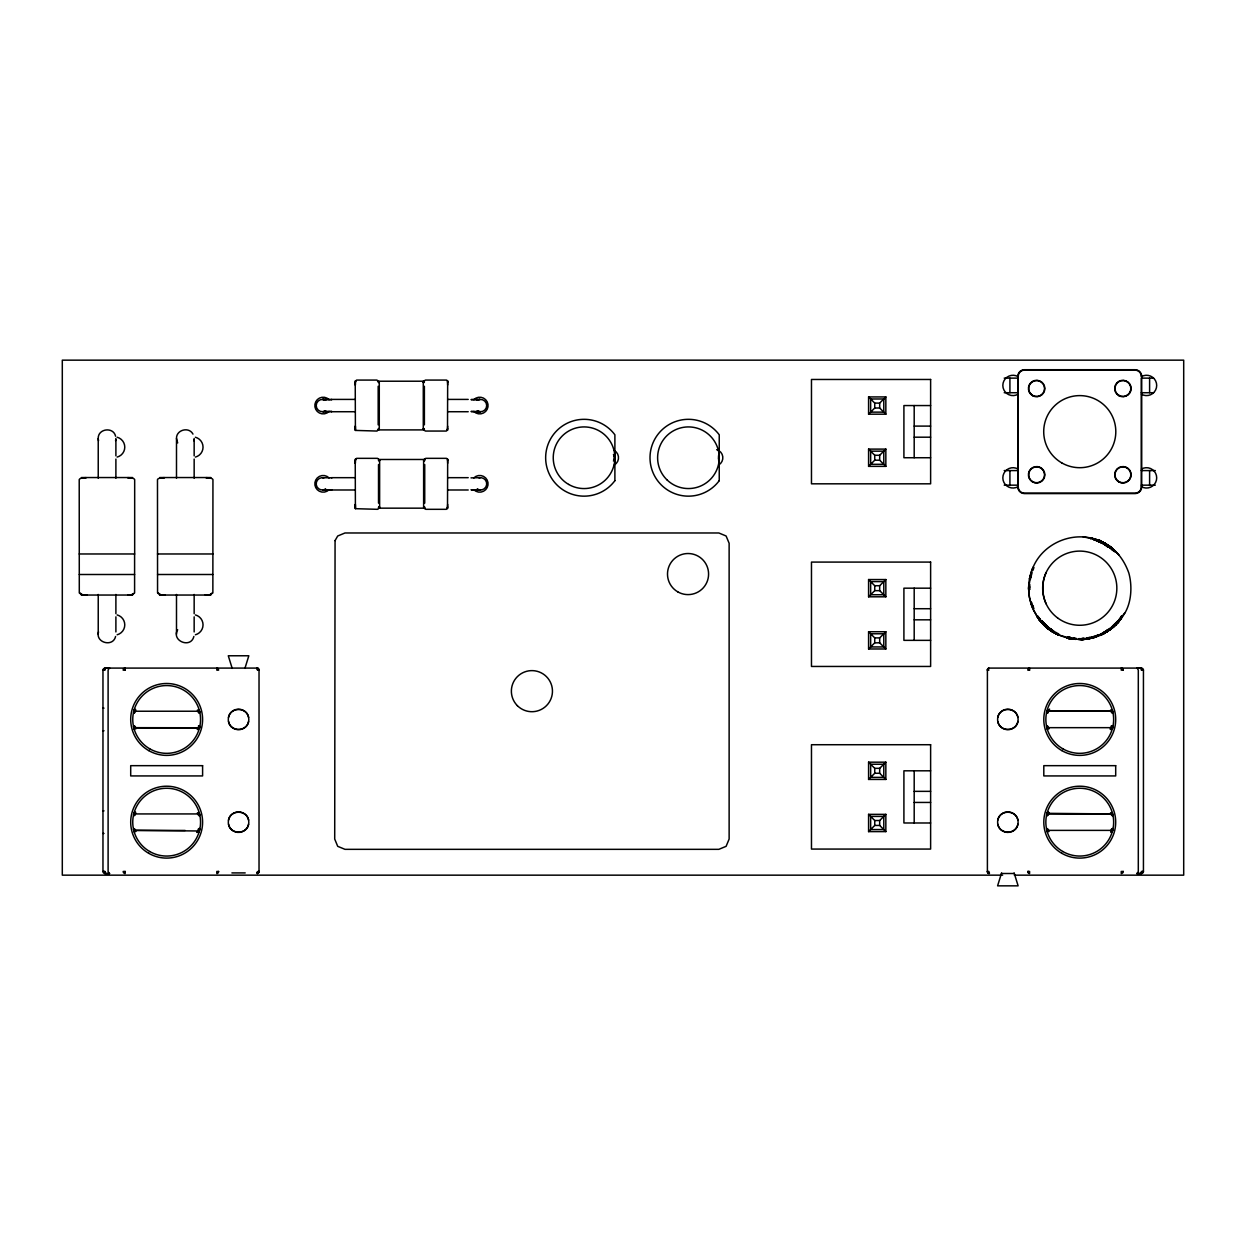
<?xml version="1.0" encoding="UTF-8"?>
<svg xmlns="http://www.w3.org/2000/svg" width="1246" height="1246" viewBox="0 0 1246 1246"><rect width="100%" height="100%" fill="white"/><g stroke="black" fill="none" stroke-linecap="round" stroke-linejoin="round"><path stroke-width="1.5" d="M1105.514 543.754L1099.221 540.655L1111.105 547.508L1099.112 540.608L1113.628 549.579L1112.88 550.296L1111.884 548.115L1111.245 548.91M1104.61 544.424L1107.196 544.767L1104.501 544.362C1108.364 549.268 1113.285 546.246 1107.118 545.935L1107.834 546.418L1106.168 544.128L1099.128 541.169M1074.597 639.276L1068.788 637.298M1040.145 620.056L1039.366 619.901C1036.283 615.851 1047.621 630.788 1049.303 628.887L1049.942 628.732M1033.946 608.531L1033.012 608.951C1027.187 595.837 1027.202 580.371 1033.074 567.273L1034.009 567.693M1029.819 584.608L1029.632 588.112L1028.604 588.112L1029.414 597.255L1031.844 606.101A51.148 51.148 0 0 0 1033.012 608.951M1030.38 579.53L1030.582 576.088L1028.604 588.112M1033.401 566.556C1042.84 545 1068.227 532.836 1091.029 538.07A51.351 51.351 0 0 1 1110.856 547.306L1096.48 539.627L1098.349 541.418M1076.357 638.388L1075.5 639.354L1075.205 638.31L1075.5 639.354M259.028 871.998L259.028 669.616M987.393 669.616L987.393 871.998M1045.316 626.255L1046.78 626.878L1042.341 623.358L1053.275 632.174L1040.831 621.676L1039.211 619.698L1039.616 618.546L1038.759 619.106M1030.504 578.175L1030.754 575.434L1029.445 578.969L1031.906 570.123A51.148 51.148 0 0 1 1033.074 567.273M1106.619 545.016L1105.218 543.583M378.379 382.397L377.055 380.077L356.512 380.077L355.235 382.366L355.406 430.415L377.055 431.054L378.379 428.717M379.625 460.631L378.722 459.244C378.208 463.278 379.547 458.403 377.398 458.341L356.512 458.341L355.235 460.631L355.406 508.68L377.398 509.318C379.547 509.256 378.208 504.381 378.722 508.415L379.625 507.029M423.282 428.764L424.185 430.15C424.699 426.116 423.344 430.991 425.509 431.054L446.395 431.054L447.672 428.764M423.624 507.792L423.952 506.67L424.528 508.415C425.042 504.381 423.702 509.256 425.852 509.318L446.395 509.318L447.672 507.029M1074.395 639.26L1074.504 638.232C1074.41 640.631 1065.128 637.173 1070.688 638.731L1070.906 637.718L1068.866 637.313L1068.632 638.31L1070.688 638.731L1069.769 638.03L1070.719 637.687L1071.669 638.902L1074.55 639.276L1074.566 638.248M355.406 426.163L355.406 430.415L355.235 426.163M355.406 504.428L355.406 508.68L355.235 504.428M447.672 384.967L447.501 380.7L446.395 380.077L425.509 380.077C423.344 380.139 424.699 385.014 424.185 380.965L423.282 382.366M447.672 463.232L447.501 458.98L446.395 458.341L425.852 458.341C423.702 458.403 425.042 463.278 424.528 459.244L423.952 460.973L423.624 459.867M1075.111 639.323L1085.219 638.731M1073.195 639.12L1067.682 637.563L1074.457 639.26L1067.729 638.108M1072.915 638.559L1074.457 639.26L1073.678 638.139L1073.631 639.167L1068.18 638.217L1069.099 637.376L1074.457 639.26L1067.355 638.014L1073.273 639.12L1073.398 638.108L1073.663 639.167L1074.254 638.201M1112.647 548.738L1112.694 550.125L1111.853 548.754M1045.55 626.489L1040.831 621.676L1041.609 621.006L1042.295 623.312C1046.92 627.548 1043.587 625.757 1042.777 622.33M1118.597 621.785L1120.497 618.592L1119.593 619.76C1131.259 608.671 1133.003 588.003 1128.814 572.973C1125.761 564.422 1121.042 556.292 1114.267 550.156C1111.946 548.131 1111.541 547.804 1114.064 549.969M98.232 478.23L98.232 438.514C97.78 428.577 113.448 426.506 115.582 436.225M115.582 440.804L115.894 438.514M115.582 636.472C113.075 647.531 95.179 642.749 98.527 631.893M176.496 478.23L176.496 438.514C176.107 429.839 188.971 426.381 192.974 434.106M193.862 440.804L194.158 438.514M193.862 636.472C190.809 649.01 170.967 640.787 177.68 629.76M104.181 669.149L105.022 668.37L103.994 670.146M1142.224 872.449L1141.383 873.244L1142.411 871.452M1047.247 627.922C1054.583 633.965 1063.679 637.469 1072.977 639.089L1058.29 634.837L1047.154 627.859L1049.101 629.386L1049.786 628.623L1053.259 632.174L1040.831 621.676L1053.259 632.174L1048.665 629.059M1100.14 541.605L1097.087 540.935C1097.305 537.509 1103.769 544.175 1110.856 547.306L1109.236 546.122L1109.61 547.664L1109.75 546.496L1107.383 544.891L1104.361 544.268L1104.859 543.381L1110.856 547.306L1105.124 543.521L1103.131 543.614M1107.289 544.829L1107.336 546.075L1106.682 544.455L1104.127 542.976L1103.349 543.723M1070.532 638.7L1070.672 637.687L1068.211 637.703L1074.457 639.26L1067.448 638.045L1067.697 637.049L1067.838 638.139L1071.124 637.765L1067.978 638.17L1068.211 637.173L1070.719 638.731L1069.769 638.03L1070.719 637.687M1072.323 638.996L1069.021 637.345L1067.448 638.045L1071.077 637.75M988.343 670.146L988.53 669.149M355.406 384.952L355.406 380.7L355.235 384.967M355.406 463.216L355.406 458.98L355.235 463.232M447.672 381.214L447.501 430.415L447.672 426.163M447.672 459.478L447.501 508.68L447.672 504.428M1072.681 639.042L1067.448 638.045L1069.987 638.606L1069.348 637.422L1069.13 638.419L1074.457 639.26A51.351 51.351 0 0 1 1067.448 638.045L1070.252 638.653M1049.288 628.249L1052.231 630.928L1045.846 626.754L1046.11 625.601L1038.634 618.951L1040.099 619.169L1039.46 618.327M1072.931 639.089L1067.448 638.045L1068.803 638.357L1069.021 637.345L1071.202 638.295L1067.448 638.045L1074.457 639.26L1067.448 638.045L1070.719 638.731M1074.068 639.214L1069.629 638.528L1069.753 637.5L1070.797 638.232M1068.881 638.373L1068.554 637.781M83.825 477.825C91.145 477.701 79.76 477.093 79.214 479.601L79.292 592.987L81.815 594.778L87.018 594.778M162.089 477.825C169.409 477.701 158.024 477.093 157.479 479.601L157.557 592.987L160.08 594.778L165.282 594.778M1090.795 539.082L1091.029 538.07L1095.063 539.16L1105.7 543.863M1051.328 629.713L1053.291 631.597L1046.001 626.878L1043.478 624.526L1043.852 623.452L1048.914 627.953M133.758 711.264C134.272 717.244 137.699 704.66 133.758 711.264L133.961 710.485M133.758 813.981C134.272 819.961 137.699 807.377 133.758 813.981L133.961 813.186M135.207 727.804L198.862 727.898C201.618 729.128 196.697 722.384 199.142 728.287L197.351 729.549L198.659 727.773L135.113 727.664L134.132 728.972L135.876 728.801C135.534 724.783 132.497 725.172 134.132 728.972M199.547 830.334C200.372 826.503 196.712 829.618 198.316 831.378L196.79 832.421L199.189 831.689L198.862 830.272L199.344 831.129M1111.292 711.232L1047.559 710.983C1044.802 709.768 1049.708 716.512 1047.279 710.609L1049.615 709.176L1047.761 711.123L1111.292 711.232L1112.289 709.909L1110.529 710.095C1111.214 713.678 1113.722 713.989 1112.289 709.909M1046.858 813.981C1046.656 817.719 1048.353 814.9 1048.976 812.813L1047.232 812.626L1047.559 814.043L1047.076 813.186M1112.647 727.633C1114.111 725.421 1109.875 724.705 1111.292 727.664C1108.099 730.187 1112.553 730.094 1112.647 727.633L1112.444 728.412M1112.647 830.334C1112.133 824.354 1108.706 836.938 1112.647 830.334L1112.444 831.129M228.485 717.447C230.105 706.903 247.004 706.903 248.624 717.447M248.624 721.45C247.004 731.994 230.105 731.994 228.485 721.45M228.485 820.148C230.105 809.604 247.004 809.604 248.624 820.148M248.624 824.167C247.004 834.711 230.105 834.711 228.485 824.167M997.781 717.447C999.417 706.903 1016.3 706.903 1017.935 717.447M1017.935 721.45C1016.3 731.994 999.417 731.994 997.781 721.45M997.781 820.148C999.417 809.604 1016.3 809.604 1017.935 820.148M1017.935 824.167C1016.3 834.711 999.417 834.711 997.781 824.167M1030.754 577.677L1032.109 572.599M1093.739 539.83L1095.063 539.16M379.282 381.603L378.955 382.709L378.379 380.965M379.298 460.973L379.625 459.867M423.282 429.527L423.609 428.406M134.132 831.689C132.699 827.624 135.207 827.92 135.876 831.503L134.132 831.689L135.113 830.381L199.142 830.989M199.189 709.909C200.606 713.989 198.098 713.678 197.429 710.095L199.189 709.909L198.192 711.232L135.113 711.232L134.132 709.909M199.189 812.626C200.606 816.691 198.098 816.379 197.429 812.813L199.189 812.626L198.192 813.934L135.113 813.934L134.132 812.626M1047.232 728.972C1045.799 724.907 1048.307 725.219 1048.976 728.801L1047.232 728.972L1048.213 727.664L1111.292 727.664L1112.289 728.972M1047.232 831.689C1045.799 827.624 1048.307 827.92 1048.976 831.503L1047.232 831.689L1048.213 830.381L1111.292 830.381L1112.289 831.689M1112.289 812.626C1113.722 816.691 1111.214 816.379 1110.529 812.813L1112.289 812.626L1111.292 813.934L1047.279 813.327M244.917 668.37L248.826 655.77L228.283 655.77L232.192 668.37M245.197 872.916L231.912 872.916M988.53 872.449L989.371 873.244L988.841 871.452L987.315 871.452A2.056 2.056 0 0 0 989.371 873.508L989.371 872.916M1001.597 872.916L997.594 885.844L1018.122 885.844L1014.119 872.916M1053.259 632.174L1051.858 631.301L1052.294 630.351L1049.475 629.666L1058.29 634.837A51.351 51.351 0 0 1 1040.831 621.676L1043.696 623.28M1045.877 626.769L1047.247 626.598L1046.329 625.804L1046.5 627.314L1043.837 623.436L1042.871 623.919L1050.627 630.476M1046.142 572.506C1041.703 582.412 1041.703 593.953 1046.142 603.858M1112.943 626.022L1112.257 627.268C1114.236 627.968 1115.341 623.483 1113.706 626.022L1115.622 624.947M1079.161 638.513L1079.301 639.541L1083.086 639.432L1083.49 638.373L1086.294 639.12L1083.459 639.4M1110.108 548.038L1109.672 547.072L1113.021 549.05L1112.616 550.062L1111.821 549.393M1109.75 546.496L1110.856 547.306C1107.678 546.838 1101.075 538.957 1098.302 541.387L1096.496 540.717L1101.869 542.976L1102.321 542.057L1110.529 547.072M1096.48 539.627L1099.424 540.748L1097.103 540.935L1098.676 540.437L1099.393 541.839A50.323 50.323 0 0 1 1104.205 544.191M133.618 593.532L131.313 594.778M1102.056 633.295L1102.57 634.198L1106.946 631.753L1090.437 638.419L1103.754 633.591L1112.507 627.735L1119.92 620.181M1099.439 540.748L1099.237 541.776L1099.143 540.624M1099.237 541.776L1098.676 540.437L1096.698 540.78M1099.393 541.839L1099.797 540.889L1102.694 542.228L1096.901 539.767M1113.021 549.05L1113.317 550.685L1115.746 551.542M1110.342 629.432L1113.597 626.816L1114.173 624.9L1113.535 625.492M1100.639 542.384L1101.059 541.449L1102.694 542.228L1091.029 538.07L1100.732 541.309L1104.875 543.396L1104.875 544.564M1103.94 633.482L1103.458 632.579L1104.486 632.61L1103.177 633.311L1103.94 633.482L1107.118 631.644L1115.45 625.103M1108.13 545.39L1102.227 542.01L1101.775 542.929L1101.262 541.543L1100.825 542.477L1101.729 542.337L1100.187 541.06M1046.5 627.314L1044.304 625.336L1044.833 624.433M1101.402 541.605L1100.732 541.87M1056.016 632.547L1055.518 633.466L1049.724 629.837L1040.831 621.676L1045.643 626.567L1047.247 626.598L1046.609 627.408L1044.724 624.324M1096.838 539.752C1100.545 538.49 1107.118 547.975 1105.591 543.801L1104.268 543.645M1124.795 612.845L1116.136 624.417M1067.947 638.154L1068.507 637.236M1049.194 628.171L1051.017 629.495L1050.44 630.351L1053.15 632.111L1053.431 631.068M1068.632 638.31L1067.448 638.045L1069.753 638.559L1070.127 637.578L1069.925 638.591L1070.61 637.672L1069.38 638.482M1053.057 632.049L1053.727 631.255M1053.072 630.85L1052.917 631.971L1041.345 622.284M1051.795 631.255L1052.356 630.398L1051.281 630.912L1044.973 625.959C1047.59 624.744 1042.684 623.483 1041.609 621.006L1046.92 627.673L1041.609 621.006L1046.344 625.523L1043.696 623.296L1042.964 624.012L1050.144 630.149L1051.017 629.495M1055.113 633.233L1044.755 625.056L1046.92 627.673L1045.207 624.776L1047.87 627.034A50.323 50.323 0 0 1 1041.609 621.006L1047.59 626.878L1042.45 623.467L1039.071 619.527L1039.678 618.608M1121.743 615.929L1120.746 617.377M1122.35 616.879L1121.68 616.022L1120.917 617.159M1050.487 630.383L1052.559 630.523M1052.029 631.41L1051.048 630.772L1052.045 630.196M1120.497 617.72L1121.307 618.374L1122.444 616.723M208.347 477.825C201.011 477.701 212.412 477.093 212.941 479.601L212.864 592.987L209.577 594.778M1091.917 637.018L1092.228 637.999L1097.025 636.55L1093.007 637.267L1093.723 637.594M1120.979 617.05L1121.54 616.225L1120.933 617.113M1069.644 638.528L1071.155 637.765M1113.021 550.42L1114.173 550.062M1122.179 617.128L1119.593 619.76L1119.998 618.405M1109.688 547.726L1110.295 546.901M1109.563 547.633L1110.17 546.807M1121.275 618.405L1117.491 623.016M1058.726 633.903A50.323 50.323 0 0 1 1049.475 628.373L1050.082 630.087L1051.281 630.928L1051.951 630.133M1083.086 639.432L1094.923 636.706M1049.989 628.763L1051.11 629.557L1048.711 628.436M1120.372 619.605L1119.92 618.499M1119.562 618.982L1120.808 619.044L1119.983 618.421L1119.126 619.527L1119.936 620.165M1048.151 628.654L1048.213 627.392L1047.559 628.186L1051.017 630.741M1051.406 629.76L1050.362 630.289L1047.746 628.342L1052.963 631.987L1048.073 628.591L1048.711 627.797L1045.394 626.349L1046.811 626.909M1052.963 631.987L1047.652 628.264L1048.307 627.47M1118.892 621.427L1120.232 619.792L1119.126 619.527M1112.008 548.209L1111.354 549.003L1110.264 548.147M1111.51 549.128L1112.164 548.333M1118.347 620.492L1119.406 620.82M1113.192 549.206L1111.993 549.533L1112.834 548.91M1117.802 621.115L1116.899 622.143M1117.21 623.327L1118.986 621.318L1118.254 620.601L1112.725 626.006M1115.232 625.305L1118.005 622.455L1117.226 621.77M1116.618 623.935L1118.005 622.455M1044.304 625.336L1045.02 624.604L1043.416 623.732L1044.755 625.757M868.587 414.186L874.739 408.018L879.676 408.018L885.844 414.186L868.587 414.186L868.587 396.929L885.844 396.929L885.844 414.186M879.676 408.018L879.676 403.097L885.844 396.929M868.587 466.362L874.739 460.21L874.739 455.273L868.587 449.105L868.587 466.362L885.844 466.362L885.844 449.105L868.587 449.105M885.844 466.362L879.676 460.21L879.676 455.273L885.844 449.105M868.587 596.803L874.739 590.651L879.676 590.651L885.844 596.803L868.587 596.803L868.587 579.546L885.844 579.546L885.844 596.803M879.676 590.651L879.676 585.713L885.844 579.546M868.587 648.979L874.739 642.827L874.739 637.89L868.587 631.738L868.587 648.979L885.844 648.979L885.844 631.738L868.587 631.738M874.739 637.89L879.676 637.89L885.844 631.738M868.587 779.435L874.739 773.268L879.676 773.268L885.844 779.435L868.587 779.435L868.587 762.178L885.844 762.178L885.844 779.435M868.587 762.178L874.739 768.33L879.676 768.33L885.844 762.178M868.587 831.612L874.739 825.444L879.676 825.444L885.844 831.612L868.587 831.612L868.587 814.354L885.844 814.354L885.844 831.612M868.587 814.354L874.739 820.507L879.676 820.507L885.844 814.354M1115.497 623.607L1114.672 624.433M1115.419 623.685L1114.625 624.464L1115.684 624.885M1111.339 627.361L1118.254 620.601M1042.481 623.498L1043.603 623.187L1040.831 621.676L1046.11 625.601L1041.609 621.006L1043.478 623.016M1047.247 626.598L1045.643 626.567L1040.831 621.676L1042.201 623.218L1043.229 622.798L1042.45 623.467L1041.578 622.517L1042.31 621.801M1109.999 628.405L1110.591 629.261L1116.323 624.246M1081.217 638.482L1081.294 639.51L1084.394 639.323L1094.642 637.329L1084.97 639.276L1084.861 638.248M1105.093 631.551L1107.756 629.993L1108.333 630.85L1102.897 634.027L1111.603 628.467L1119.033 621.271L1112.024 628.14L1103.099 633.934L1111.697 628.389L1119.033 621.271L1111.993 628.155L1116.042 624.526M1114.236 624.838L1113.441 625.57M1114.08 624.978L1113.285 625.71M1114.812 625.71L1112.273 627.268L1112.912 626.037L1113.597 626.816M1041.282 622.206L1042.45 621.972M1040.924 621.801L1041.874 621.318M1082.852 639.447L1082.79 638.419L1082.852 639.447L1083.708 638.871L1082.79 638.419L1082.852 639.447L1084.222 638.824M1113.239 627.127L1112.912 626.037L1111.821 628.296M1112.912 626.037L1111.853 626.94L1112.88 627.423M109.134 668.245L108.106 670.146L108.106 871.452L109.134 873.353M1137.287 873.353L1138.299 871.452L1138.299 670.146L1137.287 668.245M1039.896 620.555L1040.69 619.916M1039.366 619.901L1040.176 619.278M1111.152 628.825L1111.385 627.33M1038.93 619.34L1039.756 618.717M1107.959 631.099L1110.684 629.183L1101.822 634.557M1102.959 633.996L1094.113 636.426L1094.409 637.407L1110.684 629.183M1039.071 619.527L1033.401 609.792L1037.451 617.284L1038.65 617.222M1108.099 631.006L1109.454 630.087M1106.495 630.554L1109.734 628.42M1072.401 638.497L1071.731 638.902L1073.554 639.167M1105.186 631.504L1107.756 629.993M1052.325 631.582L1053.322 631.006M378.379 430.15L378.955 428.406L379.282 429.527M1099.533 635.569L1105.295 632.734M104.181 872.449L105.022 871.998L103.994 871.452L105.022 873.244L103.994 871.452M1142.224 669.149L1141.383 669.616L1142.411 670.146L1141.383 668.37L1142.411 670.146M1103.987 632.298L1104.563 633.139M1103.255 632.688L1104.081 632.252L1102.85 632.906M127.793 594.981L132.076 594.778L134.599 592.987L134.599 553.972M325.767 410.9A6.168 5.95 -90 0 1 324.318 411.507L331.919 411.507L322.792 411.725L323.96 411.507M325.767 489.164A6.168 5.95 -90 0 1 324.318 489.771L331.919 489.771L322.792 489.99L323.96 489.771M470.988 477.872L480.115 477.67L478.947 477.872A6.168 6.168 0 0 1 486.656 484.632A6.168 6.168 0 0 1 477.452 489.164M1102.726 634.121L1099.922 635.413M1094.409 637.407L1103.317 633.809M1099.813 635.46L1102.57 634.198L1100.919 634.977M1043.369 622.953L1042.357 623.374L1040.831 621.676L1048.073 628.591M1096.994 635.46L1097.975 635.102L1096.869 635.507M258.062 873.244L257.501 873.446A2.056 1.776 -90 0 0 258.81 871.452M988.343 668.37L988.903 668.168A2.056 1.776 -90 0 0 987.595 670.146M1092.773 636.799L1094.113 636.426M1114.516 551.776L1114.5 550.358L1113.239 550.607L1114.173 551.448M1101.059 542.01L1101.511 542.789L1102.087 541.932L1101.153 541.496M1112.086 549.611L1112.88 550.296M1092.275 637.983L1088.957 638.7M1101.293 542.695L1101.729 541.761L1108.27 545.468L1108.099 546.589L1109.236 546.137M478.947 399.608L480.115 399.405L470.988 399.608L478.573 399.608A6.168 5.95 -90 0 0 477.14 400.231M1103.535 543.832L1105.124 543.521L1108.317 546.122M1086.512 637.968L1090.515 637.345L1088.786 637.687L1090.281 638.45M1084.97 639.276L1091.652 638.139L1091.418 637.142M1085.609 639.198L1089.097 638.684M1087.633 638.933L1083.241 639.416L1087.493 638.949M1084.441 639.323L1085.266 639.245M1031.813 602.815L1031.096 603.936L1031.065 602.083L1033.417 607.098M1039.117 617.86L1036.921 616.521M1111.65 627.782L1112.507 627.735M1099.704 541.418L1100.857 541.356M1048.275 628.763L1050.285 628.981M1082.618 639.463L1080.609 639.525L1082.135 639.478L1082.089 638.45L1082.618 639.463L1078.055 639.51M1094.471 538.973L1103.037 542.415L1110.856 547.306L1105.638 544.424L1106.152 545.327M109.757 668.09L105.022 668.168A2.056 2.056 0 0 0 102.966 670.146L102.966 871.452A2.056 2.056 0 0 0 105.022 873.508L109.757 873.508L105.022 873.446M1141.383 873.446L1136.648 873.508L1141.383 873.508A2.056 2.056 0 0 0 1143.439 871.452L1143.439 670.146A2.056 2.056 0 0 0 1141.383 668.09L989.371 668.09A2.056 2.056 0 0 0 987.315 670.146L988.841 670.146M1004.214 378.13L1018.231 378.13L1018.231 487.015A6.168 6.168 0 0 0 1024.399 493.167L1135.122 493.167A6.168 6.168 0 0 0 1141.274 487.015L1141.274 378.13L1153.578 378.13M1004.214 392.724L1018.231 392.724M1141.274 392.724L1153.578 392.724M331.498 399.405L355.235 399.405M447.672 399.405L468.216 399.405M868.587 396.929L874.739 403.097L879.676 403.097M930.622 405.557L903.911 405.557L903.911 457.734L930.622 457.734M331.498 411.725L355.235 411.725M447.672 411.725L468.216 411.725M914.19 426.101L930.622 426.101M914.19 437.19L930.622 437.19M874.739 455.273L879.676 455.273M874.739 460.21L879.676 460.21M1004.214 470.583L1018.231 470.583M1141.274 470.583L1155.307 470.583M81.379 477.545L132.621 477.545M159.644 477.545L210.886 477.545M331.498 477.67L355.235 477.67M447.672 477.67L468.216 477.67M130.082 477.825C122.747 477.701 134.132 477.093 134.677 479.601L134.677 553.972L79.214 553.972M1004.214 485.161L1018.231 485.161M1141.274 485.161L1155.307 485.161M331.498 489.99L355.235 489.99M447.672 489.99L468.216 489.99M157.479 553.972L212.941 553.972M79.292 574.499L134.599 574.499M157.557 574.499L212.864 574.499M868.587 579.546L874.739 585.713L879.676 585.713M930.622 588.174L903.911 588.174L903.911 640.351L930.622 640.351M205.154 594.778L210.34 594.778L212.256 592.987M81.27 595.043L132.621 595.043M159.535 595.043L210.886 595.043M914.19 608.718L930.622 608.718M914.19 619.823L930.622 619.823M874.739 642.827L879.676 642.827L885.844 648.979M258.498 670.146L259.09 670.146A2.056 2.056 0 0 0 257.034 668.09L105.022 668.09L105.022 670.146L102.966 670.146M257.034 668.37L257.579 670.146L257.034 668.09M1143.439 670.146L1141.383 670.146L1141.383 668.09L1136.648 668.09M102.966 708.149L103.994 708.149M102.966 730.748L103.994 730.748M930.622 770.807L903.911 770.807L903.911 822.983L930.622 822.983M914.19 791.35L930.622 791.35M914.19 802.44L930.622 802.44M102.966 810.866L103.994 810.866M102.966 833.449L103.994 833.449M102.966 871.452L105.022 871.452L105.022 873.508M258.498 871.452L259.09 871.452A2.056 2.056 0 0 1 257.034 873.508L257.034 872.916M1143.439 871.452L1141.383 871.452L1141.383 873.508M1001.41 873.508L1014.306 873.508M1002.641 875.159L62.3 875.159L62.3 360.156L1183.7 360.156L1183.7 875.159L1014.322 875.159M1111.292 813.934L1048.213 814.012M135.113 830.381L185.171 830.459M1044.444 624.044L1043.727 624.776L1049.288 629.51M331.919 477.872L322.371 477.67M1107.523 546.2L1108.27 545.468L1106.728 545.078L1107.959 545.265M1046.858 711.264L1047.076 710.485M199.547 727.633L199.344 728.412M480.535 411.725L470.988 411.507L480.115 411.725L478.573 411.507A6.168 5.95 -90 0 1 477.14 410.9M322.371 399.405L331.919 399.608L322.792 399.405L324.318 399.608A6.168 5.95 -90 0 1 325.767 400.231M480.535 489.99L470.988 489.771L480.115 489.99L478.573 489.771A6.168 5.95 -90 0 1 477.14 489.164M1107.819 546.402L1107.476 544.954L1104.548 544.377L1105.918 545.187M1072.105 638.964L1074.457 639.26L1069.769 638.559L1073.273 639.12M1071.342 638.84L1074.457 639.26L1069.987 638.606M1083.241 536.948L1093.365 538.661M1069.239 637.391L1068.679 637.282A50.323 50.323 0 0 0 1071.498 637.827M1067.448 638.045L1070.252 637.609L1067.448 638.045L1069.38 638.482L1069.037 637.36M1043.354 624.402L1045.955 625.461M1091.029 538.07L1104.704 543.287L1108.27 546.714L1108.893 545.888L1103.177 542.477L1108.317 546.745L1108.862 545.873L1104.548 544.377M988.343 873.244L988.903 873.446A2.056 1.776 -90 0 1 987.595 871.452M258.062 668.37L257.501 668.168A2.056 1.776 -90 0 1 258.81 670.146M1096.636 539.674L1098.053 540.188C1098.458 542.228 1095.919 540.188 1098.723 541.558M1098.707 541.558L1097.165 540.966M1097.072 540.92L1098.1 541.309M1097.57 540.016L1097.617 541.122L1097.492 539.985L1099.097 540.608L1098.583 541.496A50.323 50.323 0 0 0 1093.895 539.876M1094.175 538.895L1102.897 542.337M1099.797 540.889L1102.694 542.228M1100.436 542.29L1101.822 542.945L1101.308 542.135M1101.947 541.87L1110.856 547.306L1107.865 545.203M1054.583 632.937L1058.29 634.837L1051.858 631.301M1103.38 542.586L1110.856 547.306L1109.189 546.091M1103.645 542.711L1106.666 544.44M1106.682 544.455L1104.127 542.976L1110.856 547.306M1106.168 544.128L1107.024 544.658M1102.57 543.318L1105.638 545.25M1047.279 710.609L1048.213 711.232M198.192 727.664L199.142 728.287M1049.739 628.42L1052.808 630.445M1047.575 628.202L1055.378 633.389M1108.005 546.527L1106.822 545.748L1107.383 544.891M1049.786 628.623L1050.985 629.479M1097.57 540.562L1096.184 539.518L1100.732 541.309L1099.361 541.278L1100.218 542.197M160.843 594.778L158.18 592.987M82.579 594.778L79.915 592.987M1043.696 623.296L1050.736 629.308M1046.749 627.532L1040.831 621.676L1047.45 628.093L1043.229 622.798M1043.478 624.526L1040.831 621.676L1046.671 627.454L1043.089 624.121L1044.21 625.227M1053.555 632.345L1050.16 628.887L1050.954 630.694M1111.603 547.897L1118.986 555.046M1043.634 624.682L1040.831 621.676L1046.609 627.408M1040.831 621.676L1046.001 626.878M1044.724 624.215L1041.609 621.006L1044.911 624.495M1109.563 628.732L1110.186 629.557L1109.501 628.778M1038.479 618.748L1037.451 617.284M1038.339 618.546L1037.871 616.085L1038.448 616.926M1106.588 630.772L1107.118 631.644M1097.492 539.985L1098.302 541.387L1098.692 540.452M1119.983 618.421L1120.512 619.418M1049.303 628.887L1049.864 629.931L1050.565 629.183L1050.082 630.087M177.68 442.937L176.496 438.514M423.282 381.603L423.609 382.709M379.298 506.67L379.625 507.792M1049.584 629.105L1049.771 629.869L1049.521 628.42M98.232 438.514L98.527 440.804M1086.372 638.077L1086.496 639.089M447.501 380.7L447.672 382.366M447.501 458.98L447.672 460.631M1083.49 638.373L1083.568 639.4M1149.606 378.13L1149.606 392.724M1149.606 470.583L1149.606 485.161M1009.914 378.13L1009.914 392.724M1009.914 470.583L1009.914 485.161M914.19 405.557L914.19 457.734M914.19 588.174L914.19 640.351M914.19 770.807L914.19 822.983M879.676 637.89L879.676 642.827M879.676 768.33L879.676 773.268M879.676 820.507L879.676 825.444M874.739 403.097L874.739 408.018M874.739 585.713L874.739 590.651M874.739 768.33L874.739 773.268M874.739 820.507L874.739 825.444M424.73 464.54L424.73 503.119M424.388 386.276L424.388 424.855M378.519 464.54L378.519 503.119M378.177 386.276L378.177 424.855M194.158 439.526L194.158 455.849M194.158 459.058L194.158 478.23M194.158 594.467L194.158 613.639M194.158 616.848L194.158 631.94M176.496 594.467L176.496 634.183M115.894 439.526L115.894 455.849M115.894 459.058L115.894 478.23M115.894 594.467L115.894 613.639M115.894 616.848L115.894 631.94M98.232 594.467L98.232 634.183M325.44 489.164A6.168 6.168 0 0 1 316.25 484.632A6.168 6.168 0 0 1 323.96 477.872M325.44 410.9A6.168 6.168 0 0 1 316.204 405.557A6.168 6.168 0 0 1 325.44 400.231M477.452 400.231A6.168 6.168 0 0 1 486.703 405.557A6.168 6.168 0 0 1 477.452 410.9M1033.557 607.612A50.12 50.12 0 0 1 1032.809 605.743M1032.856 570.481A50.12 50.12 0 0 1 1033.604 568.628M1106.51 545.546A50.323 50.323 0 0 1 1109.018 547.228M1018.231 376.292A6.168 6.168 0 0 1 1024.399 370.124L1135.122 370.124A6.168 6.168 0 0 1 1141.274 376.292M613.437 454.463A4.626 4.626 0 0 1 613.437 461.004M613.624 455.74A4.003 4.003 0 0 1 613.624 459.743M718.521 455.429A4.626 4.626 0 0 1 718.521 460.054M718.381 456.706A4.003 4.003 0 0 1 718.381 458.777M329.084 489.725A8.348 8.348 0 0 1 317.278 489.725A8.348 8.348 0 0 1 317.278 477.919A8.348 8.348 0 0 1 329.084 477.919M473.807 399.655A8.348 8.348 0 0 1 485.629 399.655A8.348 8.348 0 0 1 485.629 411.46A8.348 8.348 0 0 1 473.807 411.46M1141.429 469.057A10.17 10.17 0 0 1 1156.693 477.872A10.17 10.17 0 0 1 1141.429 486.672M1018.075 486.672A10.17 10.17 0 0 1 1002.828 477.872A10.17 10.17 0 0 1 1018.075 469.057M195.404 437.237A10.264 10.264 0 0 1 195.404 457.08M117.14 437.237A10.264 10.264 0 0 1 117.14 457.08M117.14 614.932A10.264 10.264 0 0 1 117.14 634.775M195.404 614.932A10.264 10.264 0 0 1 195.404 634.775M1018.075 394.234A10.17 10.17 0 0 1 1002.828 385.435A10.17 10.17 0 0 1 1018.075 376.619M1141.429 376.619A10.17 10.17 0 0 1 1156.693 385.435A10.17 10.17 0 0 1 1141.429 394.234M329.084 411.46A8.348 8.348 0 0 1 317.278 411.46A8.348 8.348 0 0 1 317.278 399.655A8.348 8.348 0 0 1 329.084 399.655M473.807 477.919A8.348 8.348 0 0 1 485.629 477.919A8.348 8.348 0 0 1 485.629 489.725A8.348 8.348 0 0 1 473.807 489.725M716.684 449.681A8.348 8.348 0 0 1 718.693 464.96M614.34 450.507A8.348 8.348 0 0 1 614.34 464.96M218.362 669.118L218.611 670.146L216.82 670.146L216.82 668.09A2.056 1.776 -90 0 1 218.362 669.118M1028.137 871.452L1028.043 872.48A2.056 1.776 -90 0 0 1029.585 873.508L1029.585 871.452L1027.81 871.452L1028.043 872.48L1028.137 871.452M335.065 540.593L334.707 839.056L337.713 846.33L344.986 849.336L718.849 849.336L726.106 846.33L729.128 839.056L729.128 543.256L726.106 535.998L718.849 532.976L344.986 532.976L337.713 535.998L335.065 540.593M258.062 871.452L257.034 872.48L258.062 871.452M1113.394 626.302L1113.052 627.283L1112.398 626.489L1113.394 626.302M133.945 725.842L133.587 726.87L133.945 725.842M133.945 828.543L133.587 829.571L133.945 828.543M199.734 712.027L199.36 713.055L199.734 712.027M199.734 814.744L199.36 815.772L199.734 814.744M1047.045 725.842L1046.687 726.87L1047.045 725.842M1047.045 828.543L1046.687 829.571L1047.045 828.543M1112.834 712.027L1112.46 713.055L1112.834 712.027M1112.834 814.744L1112.46 815.772L1112.834 814.744M134.817 709.69L134.506 710.516L134.817 709.69M1111.899 831.098L1111.074 831.456L1111.899 831.098M1043.447 623.763L1044.319 624.635L1043.447 623.763M198.316 728.661L197.429 728.801L198.316 728.661M1048.54 812.205L1048.104 812.937L1048.54 812.205M1095.608 635.943L1094.829 636.737L1095.935 636.924L1095.608 635.943M1104.859 543.381L1104.034 544.097L1104.859 543.381M134.443 712.665L133.587 712.027L134.443 712.665M199.36 725.842L199.734 726.87L199.36 725.842M134.443 815.367L133.587 814.744L134.443 815.367M199.36 828.543L199.734 829.571L199.36 828.543M1047.543 712.665L1046.687 712.027L1047.543 712.665M1112.46 725.842L1112.834 726.87L1112.46 725.842M1047.543 815.367L1046.687 814.744L1047.543 815.367M1112.46 828.543L1112.834 829.571L1112.46 828.543M1029.648 589.498L1028.62 589.529A51.148 51.148 0 0 1 1028.635 586.695L1029.648 586.71A50.12 50.12 0 0 0 1029.648 589.498M1135.122 369.719L1024.399 369.719A6.573 6.573 0 0 0 1017.826 376.292L1017.826 487.015A6.573 6.573 0 0 0 1024.399 493.587L1135.122 493.587A6.573 6.573 0 0 0 1141.694 487.015L1141.694 376.292A6.573 6.573 0 0 0 1135.122 369.719M930.622 379.469L811.473 379.469L811.473 483.822L930.622 483.822L930.622 379.469M423.282 381.214L379.282 381.214L379.282 429.901L423.282 429.901L423.282 381.214M883.788 398.985L870.643 398.985L870.643 412.13L883.788 412.13L883.788 398.985M883.788 451.161L870.643 451.161L870.643 464.306L883.788 464.306L883.788 451.161M423.624 459.478L379.625 459.478L379.625 508.166L423.624 508.166L423.624 459.478M930.622 562.086L811.473 562.086L811.473 666.454L930.622 666.454L930.622 562.086M883.788 581.602L870.643 581.602L870.643 594.747L883.788 594.747L883.788 581.602M883.788 633.778L870.643 633.778L870.643 646.939L883.788 646.939L883.788 633.778M125.176 670.146L123.167 670.146A2.056 2.009 -90 0 1 125.176 668.09L125.176 670.146M1029.585 670.146L1027.81 670.146A2.056 1.776 -90 0 1 1029.585 668.09L1029.585 670.146M1123.253 670.146L1121.244 670.146L1121.244 668.09A2.056 2.009 -90 0 1 1123.253 670.146M930.622 744.719L811.473 744.719L811.473 849.071L930.622 849.071L930.622 744.719M883.788 764.234L870.643 764.234L870.643 777.379L883.788 777.379L883.788 764.234M202.6 765.667L130.705 765.667L130.705 775.931L202.6 775.931L202.6 765.667M1115.7 765.667L1043.805 765.667L1043.805 775.931L1115.7 775.931L1115.7 765.667M883.788 816.41L870.643 816.41L870.643 829.556L883.788 829.556L883.788 816.41M125.176 871.452L123.167 871.452A2.056 2.009 -90 0 0 125.176 873.508L125.176 871.452M218.611 871.452L216.82 871.452L216.82 873.508A2.056 1.776 -90 0 0 218.611 871.452M1123.253 871.452L1121.244 871.452L1121.244 873.508A2.056 2.009 -90 0 0 1123.253 871.452M1104.377 543.692L1102.274 542.026L1104.377 543.692M719.238 480.676L719.238 434.792A38.408 38.408 0 0 0 662.607 429.294A38.408 38.408 0 0 0 662.607 486.189A38.408 38.408 0 0 0 719.238 480.676M614.885 480.676L614.885 434.792A38.408 38.408 0 0 0 558.255 429.294A38.408 38.408 0 0 0 558.255 486.189A38.408 38.408 0 0 0 614.885 480.676M148.679 750.575A35.947 35.947 0 0 0 202.6 719.44A35.947 35.947 0 0 0 148.679 688.306A35.947 35.947 0 0 0 148.679 750.575M149.707 748.799A33.891 33.891 0 0 0 200.544 719.44A33.891 33.891 0 0 0 149.707 690.097A33.891 33.891 0 0 0 149.707 748.799M148.679 853.292A35.947 35.947 0 0 0 202.6 822.158A35.947 35.947 0 0 0 148.679 791.023A35.947 35.947 0 0 0 148.679 853.292M149.707 851.516A33.891 33.891 0 0 0 200.544 822.158A33.891 33.891 0 0 0 149.707 792.799A33.891 33.891 0 0 0 149.707 851.516M231.289 726.714A10.264 10.264 0 0 0 248.468 722.104A10.264 10.264 0 0 0 235.899 709.519A10.264 10.264 0 0 0 231.289 726.714M231.289 829.415A10.264 10.264 0 0 0 248.468 824.821A10.264 10.264 0 0 0 235.899 812.236A10.264 10.264 0 0 0 231.289 829.415M1061.779 853.292A35.947 35.947 0 0 0 1115.7 822.158A35.947 35.947 0 0 0 1061.779 791.023A35.947 35.947 0 0 0 1061.779 853.292M1062.807 851.516A33.891 33.891 0 0 0 1113.644 822.158A33.891 33.891 0 0 0 1062.807 792.799A33.891 33.891 0 0 0 1062.807 851.516M1061.779 750.575A35.947 35.947 0 0 0 1115.7 719.44A35.947 35.947 0 0 0 1061.779 688.306A35.947 35.947 0 0 0 1061.779 750.575M1062.807 748.799A33.891 33.891 0 0 0 1113.644 719.44A33.891 33.891 0 0 0 1062.807 690.097A33.891 33.891 0 0 0 1062.807 748.799M1002.718 831.051A10.264 10.264 0 0 0 1018.122 822.158A10.264 10.264 0 0 0 1002.718 813.264A10.264 10.264 0 0 0 1002.718 831.051M1000.6 726.714A10.264 10.264 0 0 0 1017.78 722.104A10.264 10.264 0 0 0 1005.195 709.519A10.264 10.264 0 0 0 1000.6 726.714M1057.574 617.907A37.084 37.084 0 0 0 1116.587 592.535A37.084 37.084 0 0 0 1065.112 554.112A37.084 37.084 0 0 0 1057.574 617.907M1118.783 481.906A8.224 8.224 0 0 0 1131.119 474.788A8.224 8.224 0 0 0 1118.783 467.671A8.224 8.224 0 0 0 1118.783 481.906M1118.924 481.672A7.943 7.943 0 0 0 1130.838 474.788A7.943 7.943 0 0 0 1118.924 467.904A7.943 7.943 0 0 0 1118.924 481.672M1032.513 481.906A8.224 8.224 0 0 0 1044.833 474.788A8.224 8.224 0 0 0 1032.513 467.671A8.224 8.224 0 0 0 1032.513 481.906M1032.654 481.672A7.943 7.943 0 0 0 1044.553 474.788A7.943 7.943 0 0 0 1032.654 467.904A7.943 7.943 0 0 0 1032.654 481.672M1118.783 395.621A8.224 8.224 0 0 0 1131.119 388.503A8.224 8.224 0 0 0 1118.783 381.401A8.224 8.224 0 0 0 1118.783 395.621M1118.924 395.387A7.943 7.943 0 0 0 1130.838 388.503A7.943 7.943 0 0 0 1118.924 381.634A7.943 7.943 0 0 0 1118.924 395.387M1032.513 395.621A8.224 8.224 0 0 0 1044.833 388.503A8.224 8.224 0 0 0 1032.513 381.401A8.224 8.224 0 0 0 1032.513 395.621M1031.003 394.125A7.943 7.943 0 0 0 1044.288 390.559A7.943 7.943 0 0 0 1034.569 380.84A7.943 7.943 0 0 0 1031.003 394.125M1061.732 462.873A36.056 36.056 0 0 0 1115.809 431.646A36.056 36.056 0 0 0 1061.732 400.433A36.056 36.056 0 0 0 1061.732 462.873M677.762 591.85A20.543 20.543 0 0 0 708.585 574.063A20.543 20.543 0 0 0 677.762 556.277A20.543 20.543 0 0 0 677.762 591.85M517.386 705.688A20.543 20.543 0 0 0 551.76 696.467A20.543 20.543 0 0 0 526.606 671.314A20.543 20.543 0 0 0 517.386 705.688M568.659 484.429A30.807 30.807 0 0 0 614.885 457.734A30.807 30.807 0 0 0 568.659 431.054A30.807 30.807 0 0 0 568.659 484.429M667.28 480.146A30.807 30.807 0 0 0 718.412 464.851A30.807 30.807 0 0 0 679.584 428.219A30.807 30.807 0 0 0 667.28 480.146"/></g></svg>
